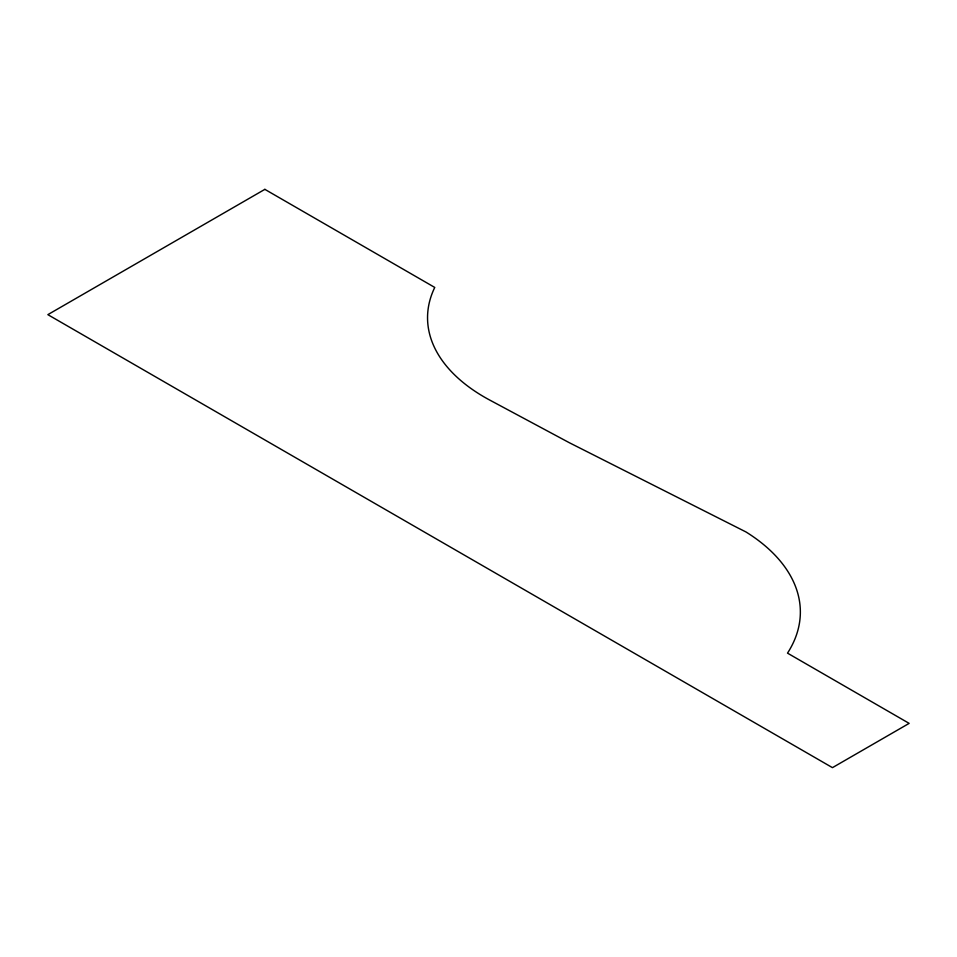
<?xml version="1.0" encoding="UTF-8"?>
<svg xmlns="http://www.w3.org/2000/svg" width="957" height="957" viewBox="0 0 957 957"><rect width="100%" height="100%" fill="white"/><g stroke="black" fill="none" stroke-linecap="round" stroke-linejoin="round"><path stroke-width="1.44" d="M264.862 189.354L47.85 314.65L832.458 767.646L909.15 723.372L787.515 653.141A204.02 117.783 0 0 0 745.982 531.96L569.331 442.72L490.845 400.66A194.654 112.376 0 0 1 434.753 287.435L264.862 189.354"/></g></svg>
